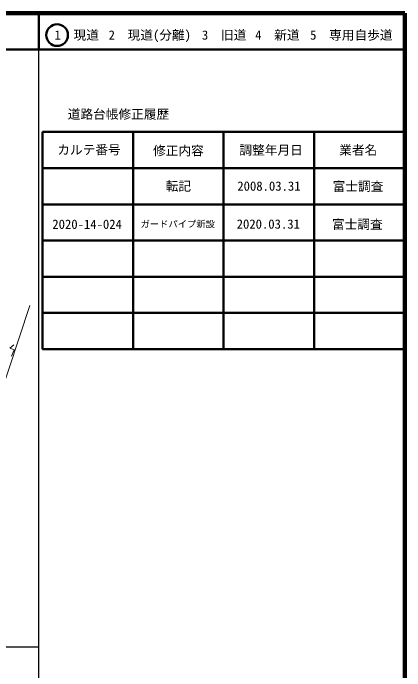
# Model space of a CAD drawing. Units: millimetres on the paper, enlarged 1000 times. Extents: x 40000 to 680000, y 20000 to 380000.
# Drawn here: x 571908 to 680000, y 198357 to 380000 of the extents above; entities that cross this region are included whole.
import ezdxf
from ezdxf.enums import TextEntityAlignment as Align

# ---------------------------------------------------------------- set-up
doc = ezdxf.new("R2010")
doc.units = ezdxf.units.MM
doc.header["$LTSCALE"] = 1000
for name, color, linetype, lineweight in [('M-BGD', 7, 'Continuous', 13), ('M-BMK-SRVR', 3, 'Continuous', 13), ('M-TTL', 2, 'Continuous', 140), ('M-TTL-BAND', 7, 'Continuous', 25), ('M-TTL-FRAM', 2, 'Continuous', 50), ('M-TTL-LINE', 7, 'Continuous', 50)]:
    doc.layers.add(name, color=color, linetype=linetype, lineweight=lineweight)
doc.layers.add('M-TTL-TXT', color=7, linetype='Continuous')
doc.styles.add('ＭＳ ゴシック', font='')
doc.styles.get('ＭＳ ゴシック').set_extended_font_data('MS Gothic')

msp = doc.modelspace()

# ---------------------------------------------------------------- linework, layer by layer
at = {"layer": 'M-BGD'}
for p, q in [((572117, 288429), (570991, 287452)), ((572230, 286994), (571125, 287463)), ((571487, 285244), (572230, 286994))]:
    msp.add_line(p, q, dxfattribs=at)
at = {"layer": 'M-BMK-SRVR'}
msp.add_line((576502, 299279), (564262, 262228), dxfattribs=at)
at = {"layer": 'M-TTL'}
for p, q in [((680000, 380000), (40000, 380000)), ((680000, 20000), (680000, 380000))]:
    msp.add_line(p, q, dxfattribs=at)
at = {"layer": 'M-TTL-BAND'}
for p, q in [((579000, 20000), (579000, 370000)), ((40000, 205000), (579000, 205000))]:
    msp.add_line(p, q, dxfattribs=at)
at = {"layer": 'M-TTL-FRAM'}
for p, q in [((580000, 347197), (580000, 287197)), ((580000, 347197), (680000, 347197)), ((580000, 287197), (680000, 287197))]:
    msp.add_line(p, q, dxfattribs=at)
at = {"layer": 'M-TTL-LINE'}
for p, q in [((579000, 380000), (579000, 370000)), ((40000, 370000), (680000, 370000)), ((605000, 347197), (605000, 287197)), ((630000, 347197), (630000, 287197)), ((655000, 347197), (655000, 287197)), ((580000, 337197), (680000, 337197)), ((580000, 327197), (680000, 327197)), ((580000, 317197), (680000, 317197)), ((580000, 307197), (680000, 307197)), ((580000, 297197), (680000, 297197))]:
    msp.add_line(p, q, dxfattribs=at)
msp.add_circle((584031, 373958), 3000, dxfattribs=at)

# ---------------------------------------------------------------- texts
at = {"layer": 'M-TTL-TXT', "style": 'ＭＳ ゴシック'}
for s, height, p in [('1\u3000現道', 2566, (589448, 373958)), ('2\u3000現道(分離)', 2566, (609619, 373958)), ('3\u3000旧道', 2566, (630121, 373958)), ('4\u3000新道', 2566, (644824, 373958)), ('5\u3000専用自歩道', 2566, (665228, 373958)), ('道路台帳修正履歴', 2566, (600968, 352113)), ('カルテ番号', 2566, (592839, 342277)), ('修正内容', 2566, (617509, 342023)), ('調整年月日', 2566, (643089, 342197)), ('業者名', 2566, (667134, 342197)), ('転記', 2566, (617500, 332245)), ('2008.03.31', 2566, (642500, 332245)), ('富士調査', 2566, (667077, 332189)), ('富士調査', 2566, (666898, 321703)), ('2020-14-024', 2566, (592321, 321703)), ('ガードパイプ新設', 1833, (617321, 321760)), ('2020.03.31', 2566, (642321, 321760))]:
    msp.add_text(s, height=height, dxfattribs=at).set_placement(p, align=Align.MIDDLE_CENTER)

doc.saveas('drawing.dxf')
